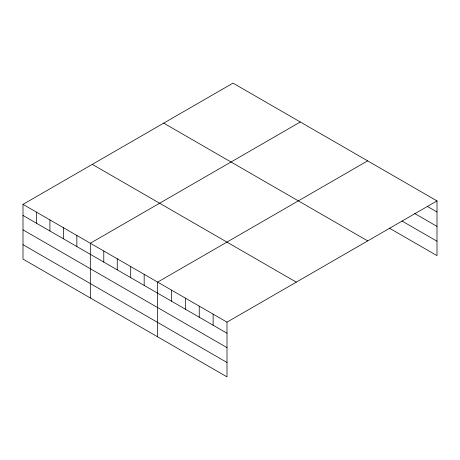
<?xml version="1.0" encoding="UTF-8"?>
<svg xmlns="http://www.w3.org/2000/svg" width="460" height="460" viewBox="0 0 460 460"><rect width="100%" height="100%" fill="white"/><g stroke="black" fill="none" stroke-linecap="round" stroke-linejoin="round"><path stroke-width="0.69" d="M389.355 228.12L437 255.628L437 200.905L233.007 83.128L23 204.372L23 259.095L226.993 376.872L226.993 322.149L437 200.905M300.322 121.992L90.321 243.242L90.321 297.965M367.643 160.862L157.636 282.106L157.636 336.829M427.351 206.408L437 211.98M414.684 213.498L437 226.383M402.017 221.024L437 241.224M163.702 123.142L367.701 240.913M92.299 164.364L296.297 282.141M23 204.372L226.993 322.149M23 215.447L226.993 333.224M23 229.85L226.993 347.628M23 244.691L226.993 362.468M213.124 314.14L213.124 325.214M199.249 306.13L199.249 317.204M185.38 298.12L185.38 309.195M171.505 290.116L171.505 301.185M144.175 274.332L144.175 285.407M130.709 266.558L130.709 277.633M117.248 258.784L117.248 269.859M103.782 251.01L103.782 262.085M76.854 235.468L76.854 246.543M63.394 227.694L63.394 238.769M49.927 219.92L49.927 230.995M36.466 212.146L36.466 223.221"/></g></svg>
